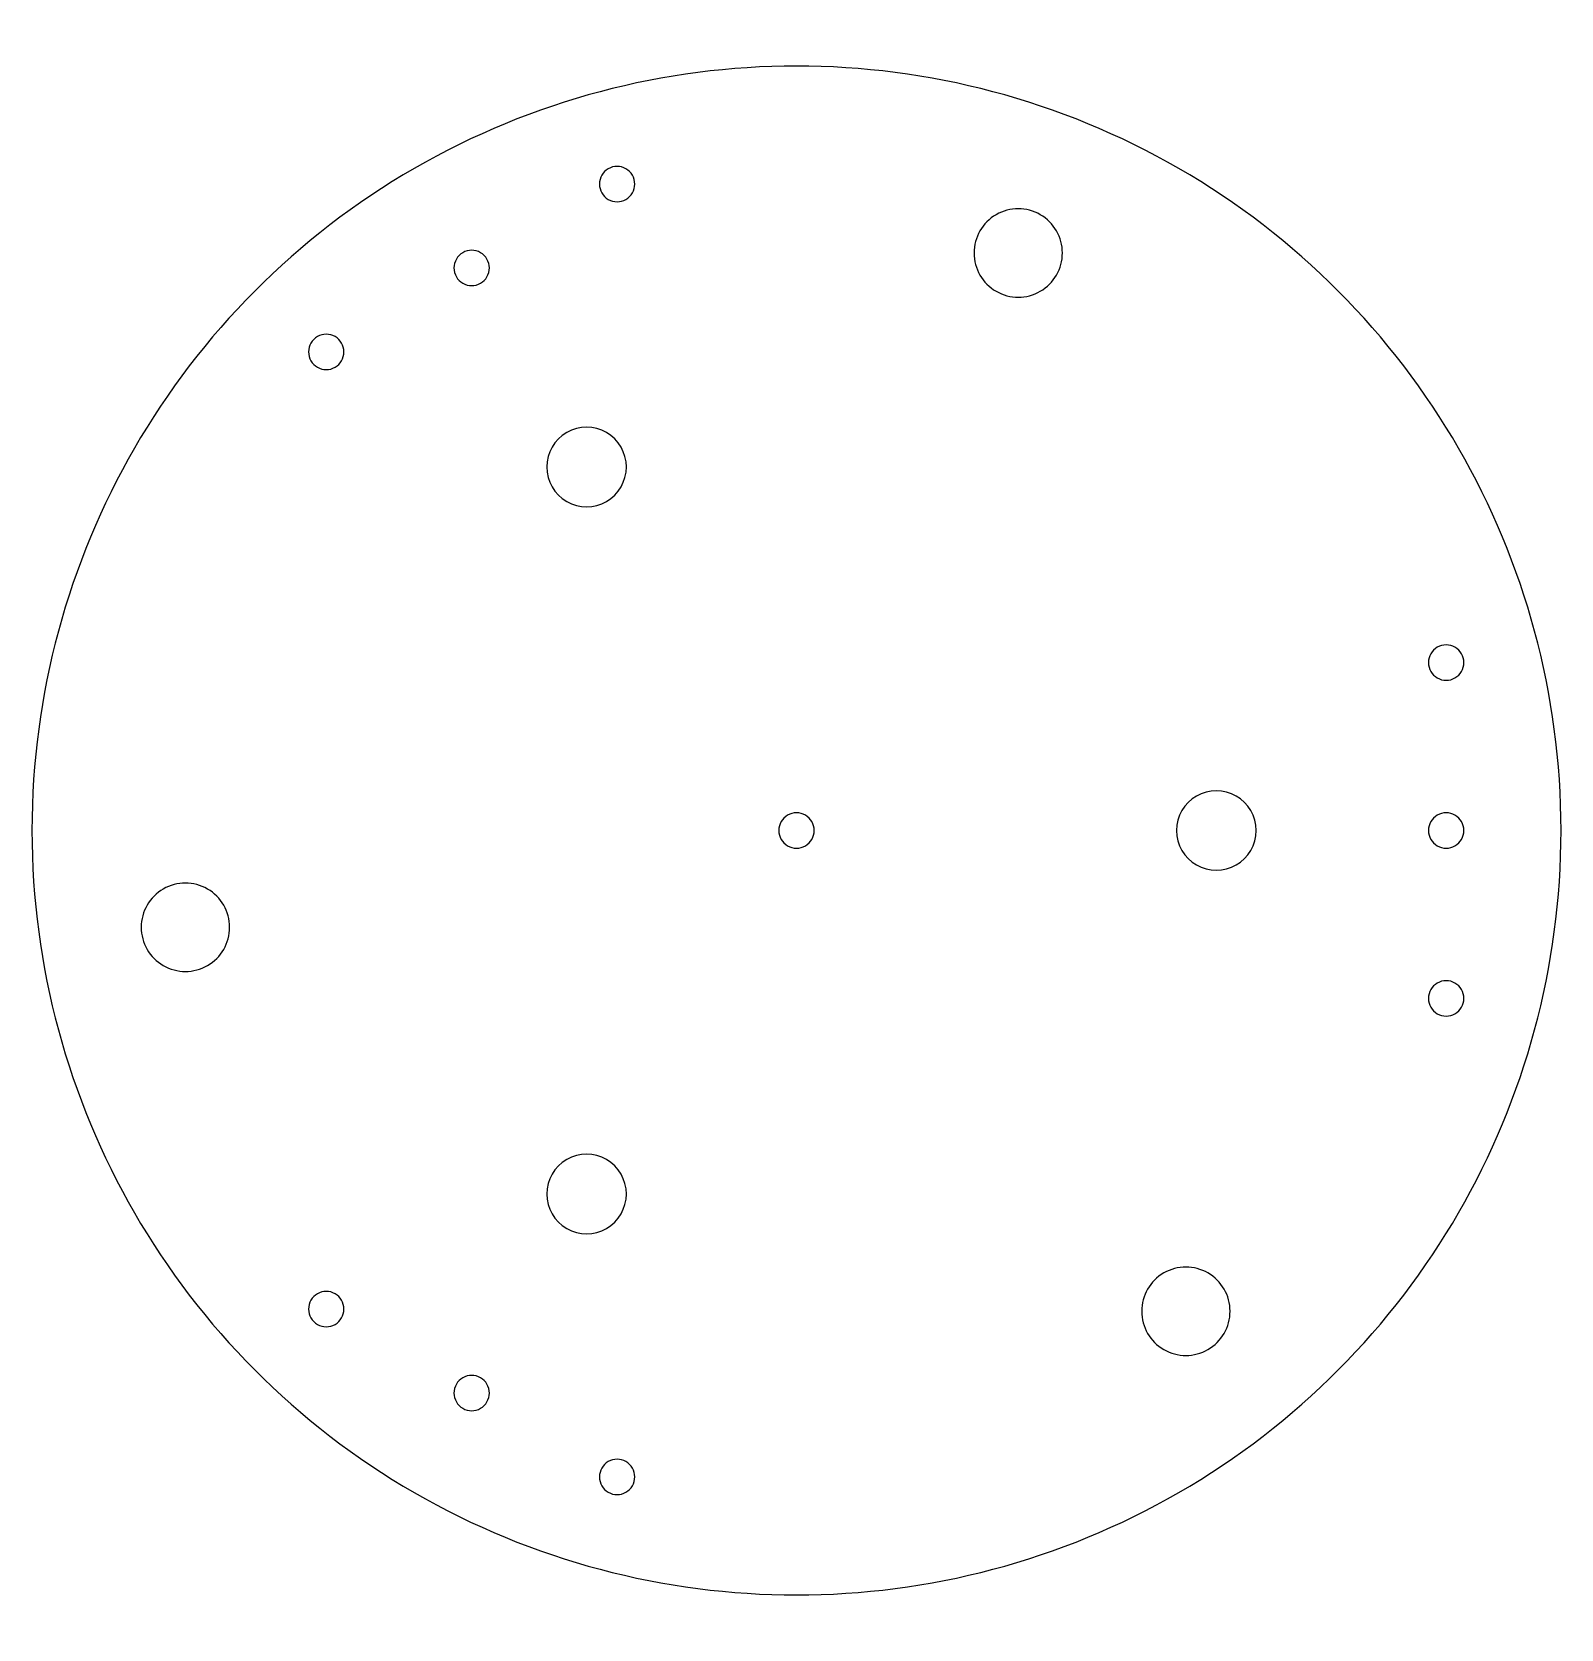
# Model space of a CAD drawing. Extents: x 1 to 174, y -2 to 179.
import ezdxf

# ---------------------------------------------------------------- set-up
doc = ezdxf.new("R2010")
doc.units = 0
doc.layers.get('0').update_dxf_attribs({"linetype": 'CONTINUOUS'})

msp = doc.modelspace()

# ---------------------------------------------------------------- linework, layer by layer
at = {"color": 7}
for p, q in [((69.651185, 161.309911), (69.651185, 161.309911)), ((53.196702, 151.809911), (53.196702, 151.809911)), ((118.032458, 153.507674), (118.032458, 153.507674)), ((36.742219, 142.309911), (36.742219, 142.309911)), ((68.696702, 129.293251), (68.696702, 129.293251)), ((163.446702, 107.157044), (163.446702, 107.157044)), ((89.946702, 88.157044), (89.946702, 88.157044)), ((139.946702, 88.157044), (139.946702, 88.157044)), ((163.446702, 88.157044), (163.446702, 88.157044)), ((174.446702, 88.157044), (174.446702, 88.157044)), ((174.446702, 88.157044), (174.446702, 88.157044)), ((174.446702, 88.157044), (174.446702, 88.157044)), ((23.808518, 77.206631), (23.808518, 77.206631)), ((163.446702, 69.157044), (163.446702, 69.157044)), ((68.696702, 47.020837), (68.696702, 47.020837)), ((36.742219, 34.004177), (36.742219, 34.004177)), ((136.999129, 33.756827), (136.999129, 33.756827)), ((53.196702, 24.504177), (53.196702, 24.504177)), ((69.651185, 15.004177), (69.651185, 15.004177))]:
    msp.add_line(p, q, dxfattribs=at)
for points in [[(131.196702, 163.068241), (104.433509, 178.519978), (71.459895, 178.519978), (44.696702, 163.068241)], [(131.196702, 163.068241), (104.433509, 178.519978), (71.459895, 178.519978), (44.696702, 163.068241)], [(131.196702, 163.068241), (104.433509, 178.519978), (71.459895, 178.519978), (44.696702, 163.068241)], [(44.696702, 163.068241), (17.933509, 147.616504), (1.446702, 119.060517), (1.446702, 88.157044)], [(44.696702, 163.068241), (17.933509, 147.616504), (1.446702, 119.060517), (1.446702, 88.157044)], [(44.696702, 163.068241), (17.933509, 147.616504), (1.446702, 119.060517), (1.446702, 88.157044)], [(66.651185, 163.041962), (66.032383, 162.684696), (65.651185, 162.024442), (65.651185, 161.309911)], [(68.651185, 163.041962), (68.032383, 163.399227), (67.269987, 163.399227), (66.651185, 163.041962)], [(69.651185, 161.309911), (69.651185, 162.024442), (69.269987, 162.684696), (68.651185, 163.041962)], [(174.446702, 88.157044), (174.446702, 119.060517), (157.959895, 147.616504), (131.196702, 163.068241)], [(174.446702, 88.157044), (174.446702, 119.060517), (157.959895, 147.616504), (131.196702, 163.068241)], [(174.446702, 88.157044), (174.446702, 119.060517), (157.959895, 147.616504), (131.196702, 163.068241)], [(65.651185, 161.309911), (65.651185, 160.59538), (66.032383, 159.935126), (66.651185, 159.57786)], [(68.651185, 159.57786), (69.269987, 159.935126), (69.651185, 160.59538), (69.651185, 161.309911)], [(66.651185, 159.57786), (67.269987, 159.220595), (68.032383, 159.220595), (68.651185, 159.57786)], [(110.532458, 157.837801), (108.985453, 156.944637), (108.032458, 155.294002), (108.032458, 153.507674)], [(115.532458, 157.837801), (113.985453, 158.730965), (112.079464, 158.730965), (110.532458, 157.837801)], [(118.032458, 153.507674), (118.032458, 155.294002), (117.079464, 156.944637), (115.532458, 157.837801)], [(52.196702, 153.541962), (51.5779, 153.899227), (50.815504, 153.899227), (50.196702, 153.541962)], [(50.196702, 153.541962), (49.5779, 153.184696), (49.196702, 152.524442), (49.196702, 151.809911)], [(49.196702, 151.809911), (49.196702, 151.09538), (49.5779, 150.435126), (50.196702, 150.07786)], [(53.196702, 151.809911), (53.196702, 152.524442), (52.815504, 153.184696), (52.196702, 153.541962)], [(52.196702, 150.07786), (52.815504, 150.435126), (53.196702, 151.09538), (53.196702, 151.809911)], [(108.032458, 153.507674), (108.032458, 151.721346), (108.985453, 150.070711), (110.532458, 149.177547)], [(115.532458, 149.177547), (117.079464, 150.070711), (118.032458, 151.721346), (118.032458, 153.507674)], [(50.196702, 150.07786), (50.815504, 149.720595), (51.5779, 149.720595), (52.196702, 150.07786)], [(110.532458, 149.177547), (112.079464, 148.284383), (113.985453, 148.284383), (115.532458, 149.177547)], [(33.742219, 144.041962), (33.123417, 143.684696), (32.742219, 143.024442), (32.742219, 142.309911)], [(35.742219, 144.041962), (35.123417, 144.399227), (34.361021, 144.399227), (33.742219, 144.041962)], [(36.742219, 142.309911), (36.742219, 143.024442), (36.361021, 143.684696), (35.742219, 144.041962)], [(32.742219, 142.309911), (32.742219, 141.59538), (33.123417, 140.935126), (33.742219, 140.57786)], [(35.742219, 140.57786), (36.361021, 140.935126), (36.742219, 141.59538), (36.742219, 142.309911)], [(33.742219, 140.57786), (34.361021, 140.220595), (35.123417, 140.220595), (35.742219, 140.57786)], [(66.446702, 133.190365), (65.054397, 133.994212), (63.339007, 133.994212), (61.946702, 133.190365)], [(61.946702, 133.190365), (60.554397, 132.386517), (59.696702, 130.900946), (59.696702, 129.293251)], [(68.696702, 129.293251), (68.696702, 130.900946), (67.839007, 132.386517), (66.446702, 133.190365)], [(59.696702, 129.293251), (59.696702, 127.685555), (60.554397, 126.199984), (61.946702, 125.396136)], [(66.446702, 125.396136), (67.839007, 126.199984), (68.696702, 127.685555), (68.696702, 129.293251)], [(61.946702, 125.396136), (63.339007, 124.592289), (65.054397, 124.592289), (66.446702, 125.396136)], [(160.446702, 108.889095), (159.8279, 108.531829), (159.446702, 107.871575), (159.446702, 107.157044)], [(162.446702, 108.889095), (161.8279, 109.24636), (161.065504, 109.24636), (160.446702, 108.889095)], [(163.446702, 107.157044), (163.446702, 107.871575), (163.065504, 108.531829), (162.446702, 108.889095)], [(159.446702, 107.157044), (159.446702, 106.442513), (159.8279, 105.782259), (160.446702, 105.424993)], [(162.446702, 105.424993), (163.065504, 105.782259), (163.446702, 106.442513), (163.446702, 107.157044)], [(160.446702, 105.424993), (161.065504, 105.067727), (161.8279, 105.067727), (162.446702, 105.424993)], [(137.696702, 92.054158), (136.304397, 92.858006), (134.589007, 92.858006), (133.196702, 92.054158)], [(133.196702, 92.054158), (131.804397, 91.250311), (130.946702, 89.764739), (130.946702, 88.157044)], [(139.946702, 88.157044), (139.946702, 89.764739), (139.089007, 91.250311), (137.696702, 92.054158)], [(86.946702, 89.889095), (86.3279, 89.531829), (85.946702, 88.871575), (85.946702, 88.157044)], [(88.946702, 89.889095), (88.3279, 90.24636), (87.565504, 90.24636), (86.946702, 89.889095)], [(89.946702, 88.157044), (89.946702, 88.871575), (89.565504, 89.531829), (88.946702, 89.889095)], [(160.446702, 89.889095), (159.8279, 89.531829), (159.446702, 88.871575), (159.446702, 88.157044)], [(162.446702, 89.889095), (161.8279, 90.24636), (161.065504, 90.24636), (160.446702, 89.889095)], [(163.446702, 88.157044), (163.446702, 88.871575), (163.065504, 89.531829), (162.446702, 89.889095)], [(1.446702, 88.157044), (1.446702, 57.25357), (17.933509, 28.697583), (44.696702, 13.245846)], [(1.446702, 88.157044), (1.446702, 57.25357), (17.933509, 28.697583), (44.696702, 13.245846)], [(1.446702, 88.157044), (1.446702, 57.25357), (17.933509, 28.697583), (44.696702, 13.245846)], [(85.946702, 88.157044), (85.946702, 87.442513), (86.3279, 86.782259), (86.946702, 86.424993)], [(88.946702, 86.424993), (89.565504, 86.782259), (89.946702, 87.442513), (89.946702, 88.157044)], [(130.946702, 88.157044), (130.946702, 86.549349), (131.804397, 85.063777), (133.196702, 84.25993)], [(131.196702, 13.245846), (157.959895, 28.697583), (174.446702, 57.25357), (174.446702, 88.157044)], [(131.196702, 13.245846), (157.959895, 28.697583), (174.446702, 57.25357), (174.446702, 88.157044)], [(131.196702, 13.245846), (157.959895, 28.697583), (174.446702, 57.25357), (174.446702, 88.157044)], [(137.696702, 84.25993), (139.089007, 85.063777), (139.946702, 86.549349), (139.946702, 88.157044)], [(159.446702, 88.157044), (159.446702, 87.442513), (159.8279, 86.782259), (160.446702, 86.424993)], [(162.446702, 86.424993), (163.065504, 86.782259), (163.446702, 87.442513), (163.446702, 88.157044)], [(86.946702, 86.424993), (87.565504, 86.067727), (88.3279, 86.067727), (88.946702, 86.424993)], [(160.446702, 86.424993), (161.065504, 86.067727), (161.8279, 86.067727), (162.446702, 86.424993)], [(133.196702, 84.25993), (134.589007, 83.456082), (136.304397, 83.456082), (137.696702, 84.25993)], [(16.308518, 81.536758), (14.761513, 80.643594), (13.808518, 78.992959), (13.808518, 77.206631)], [(21.308518, 81.536758), (19.761513, 82.429922), (17.855524, 82.429922), (16.308518, 81.536758)], [(23.808518, 77.206631), (23.808518, 78.992959), (22.855524, 80.643594), (21.308518, 81.536758)], [(13.808518, 77.206631), (13.808518, 75.420303), (14.761513, 73.769668), (16.308518, 72.876504)], [(21.308518, 72.876504), (22.855524, 73.769668), (23.808518, 75.420303), (23.808518, 77.206631)], [(16.308518, 72.876504), (17.855524, 71.98334), (19.761513, 71.98334), (21.308518, 72.876504)], [(160.446702, 70.889095), (159.8279, 70.531829), (159.446702, 69.871575), (159.446702, 69.157044)], [(162.446702, 70.889095), (161.8279, 71.24636), (161.065504, 71.24636), (160.446702, 70.889095)], [(163.446702, 69.157044), (163.446702, 69.871575), (163.065504, 70.531829), (162.446702, 70.889095)], [(159.446702, 69.157044), (159.446702, 68.442513), (159.8279, 67.782259), (160.446702, 67.424993)], [(162.446702, 67.424993), (163.065504, 67.782259), (163.446702, 68.442513), (163.446702, 69.157044)], [(160.446702, 67.424993), (161.065504, 67.067727), (161.8279, 67.067727), (162.446702, 67.424993)], [(61.946702, 50.917951), (60.554397, 50.114104), (59.696702, 48.628532), (59.696702, 47.020837)], [(66.446702, 50.917951), (65.054397, 51.721799), (63.339007, 51.721799), (61.946702, 50.917951)], [(68.696702, 47.020837), (68.696702, 48.628532), (67.839007, 50.114104), (66.446702, 50.917951)], [(59.696702, 47.020837), (59.696702, 45.413142), (60.554397, 43.92757), (61.946702, 43.123723)], [(66.446702, 43.123723), (67.839007, 43.92757), (68.696702, 45.413142), (68.696702, 47.020837)], [(61.946702, 43.123723), (63.339007, 42.319875), (65.054397, 42.319875), (66.446702, 43.123723)], [(129.499129, 38.086954), (127.952124, 37.19379), (126.999129, 35.543154), (126.999129, 33.756827)], [(134.499129, 38.086954), (132.952124, 38.980118), (131.046135, 38.980118), (129.499129, 38.086954)], [(136.999129, 33.756827), (136.999129, 35.543154), (136.046135, 37.19379), (134.499129, 38.086954)], [(33.742219, 35.736227), (33.123417, 35.378962), (32.742219, 34.718708), (32.742219, 34.004177)], [(35.742219, 35.736227), (35.123417, 36.093493), (34.361021, 36.093493), (33.742219, 35.736227)], [(36.742219, 34.004177), (36.742219, 34.718708), (36.361021, 35.378962), (35.742219, 35.736227)], [(32.742219, 34.004177), (32.742219, 33.289645), (33.123417, 32.629391), (33.742219, 32.272126)], [(35.742219, 32.272126), (36.361021, 32.629391), (36.742219, 33.289645), (36.742219, 34.004177)], [(126.999129, 33.756827), (126.999129, 31.970499), (127.952124, 30.319863), (129.499129, 29.4267)], [(134.499129, 29.4267), (136.046135, 30.319863), (136.999129, 31.970499), (136.999129, 33.756827)], [(33.742219, 32.272126), (34.361021, 31.91486), (35.123417, 31.91486), (35.742219, 32.272126)], [(129.499129, 29.4267), (131.046135, 28.533536), (132.952124, 28.533536), (134.499129, 29.4267)], [(50.196702, 26.236227), (49.5779, 25.878962), (49.196702, 25.218708), (49.196702, 24.504177)], [(52.196702, 26.236227), (51.5779, 26.593493), (50.815504, 26.593493), (50.196702, 26.236227)], [(53.196702, 24.504177), (53.196702, 25.218708), (52.815504, 25.878962), (52.196702, 26.236227)], [(49.196702, 24.504177), (49.196702, 23.789645), (49.5779, 23.129391), (50.196702, 22.772126)], [(52.196702, 22.772126), (52.815504, 23.129391), (53.196702, 23.789645), (53.196702, 24.504177)], [(50.196702, 22.772126), (50.815504, 22.41486), (51.5779, 22.41486), (52.196702, 22.772126)], [(66.651185, 16.736227), (66.032383, 16.378962), (65.651185, 15.718708), (65.651185, 15.004177)], [(68.651185, 16.736227), (68.032383, 17.093493), (67.269987, 17.093493), (66.651185, 16.736227)], [(69.651185, 15.004177), (69.651185, 15.718708), (69.269987, 16.378962), (68.651185, 16.736227)], [(65.651185, 15.004177), (65.651185, 14.289645), (66.032383, 13.629391), (66.651185, 13.272126)], [(68.651185, 13.272126), (69.269987, 13.629391), (69.651185, 14.289645), (69.651185, 15.004177)], [(44.696702, 13.245846), (71.459895, -2.20589), (104.433509, -2.20589), (131.196702, 13.245846)], [(44.696702, 13.245846), (71.459895, -2.20589), (104.433509, -2.20589), (131.196702, 13.245846)], [(44.696702, 13.245846), (71.459895, -2.20589), (104.433509, -2.20589), (131.196702, 13.245846)], [(66.651185, 13.272126), (67.269987, 12.91486), (68.032383, 12.91486), (68.651185, 13.272126)]]:
    msp.add_open_spline(points, degree=3, dxfattribs=at)

doc.saveas('drawing.dxf')
